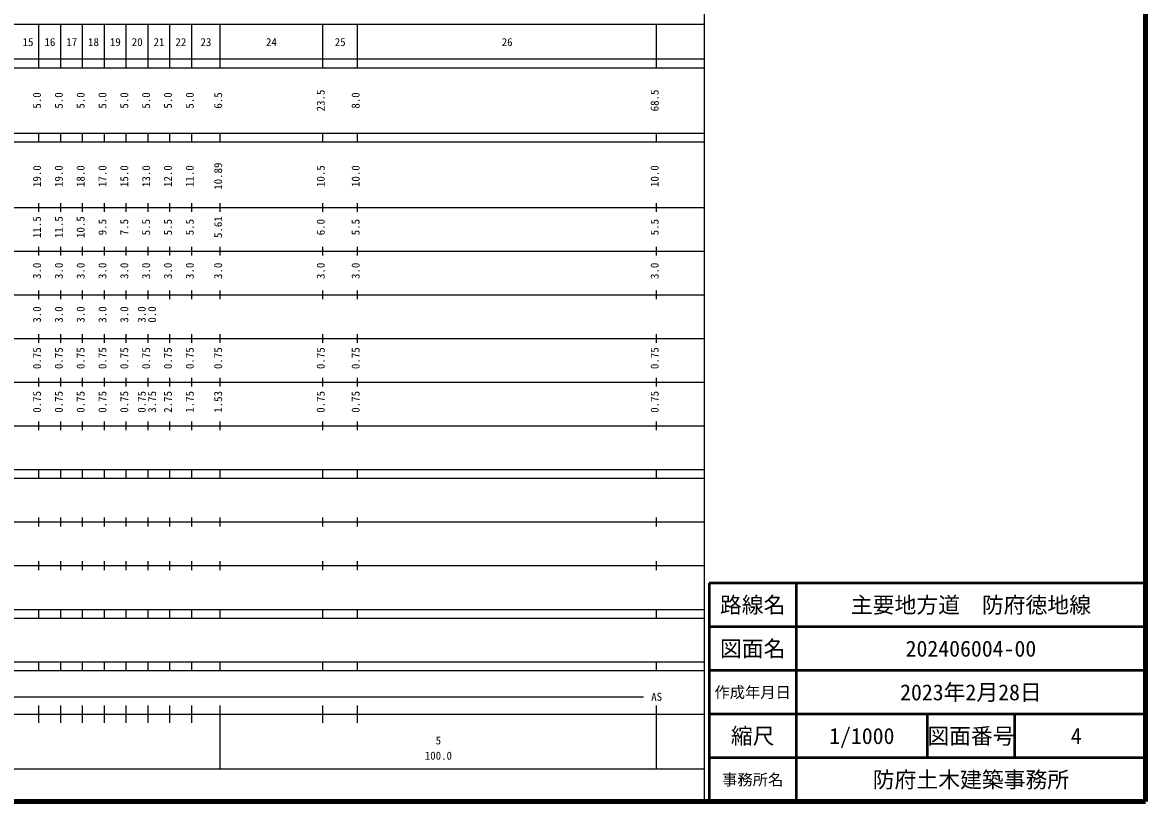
# Model space of a CAD drawing. Units: millimetres on the paper, enlarged 1000 times. Extents: x 40000 to 122971101, y 20000 to 244977975.
# Drawn here: x 422716 to 680000, y 20000 to 198357 of the extents above; entities that cross this region are included whole.
import ezdxf
from ezdxf.enums import TextEntityAlignment as Align

# ---------------------------------------------------------------- set-up
doc = ezdxf.new("R2010")
doc.units = ezdxf.units.MM
doc.header["$LTSCALE"] = 1000
for name, color, linetype, lineweight in [('M-TTL', 2, 'Continuous', 140), ('M-TTL-BAND', 7, 'Continuous', 25), ('M-TTL-FRAM', 2, 'Continuous', 50), ('M-TTL-LINE', 7, 'Continuous', 50)]:
    doc.layers.add(name, color=color, linetype=linetype, lineweight=lineweight)
doc.layers.add('M-TTL-TXT', color=7, linetype='Continuous')
doc.styles.add('ＭＳ ゴシック', font='')
doc.styles.get('ＭＳ ゴシック').set_extended_font_data('MS Gothic')

msp = doc.modelspace()

# ---------------------------------------------------------------- linework, layer by layer
at = {"layer": 'M-TTL'}
for p, q in [((680000, 20000), (680000, 380000)), ((40000, 20000), (680000, 20000))]:
    msp.add_line(p, q, dxfattribs=at)
at = {"layer": 'M-TTL-BAND'}
for p, q in [((579000, 20000), (579000, 370000)), ((68000, 198000), (579000, 198000)), ((426500, 188000), (426500, 198000)), ((431500, 188000), (431500, 198000)), ((436500, 188000), (436500, 198000)), ((441500, 188000), (441500, 198000)), ((446500, 188000), (446500, 198000)), ((451500, 188000), (451500, 198000)), ((456500, 188000), (456500, 198000)), ((461500, 188000), (461500, 198000)), ((468000, 188000), (468000, 198000)), ((491500, 188000), (491500, 198000)), ((499500, 188000), (499500, 198000)), ((568000, 188000), (568000, 198000)), ((40000, 190000), (579000, 190000)), ((40000, 188000), (579000, 188000)), ((40000, 173000), (579000, 173000)), ((426500, 171000), (426500, 173000)), ((431500, 171000), (431500, 173000)), ((436500, 171000), (436500, 173000)), ((441500, 171000), (441500, 173000)), ((446500, 171000), (446500, 173000)), ((451500, 171000), (451500, 173000)), ((456500, 171000), (456500, 173000)), ((461500, 171000), (461500, 173000)), ((468000, 171000), (468000, 173000)), ((491500, 171000), (491500, 173000)), ((499500, 171000), (499500, 173000)), ((568000, 171000), (568000, 173000)), ((40000, 171000), (579000, 171000)), ((426500, 155000), (426500, 157000)), ((431500, 155000), (431500, 157000)), ((436500, 155000), (436500, 157000)), ((441500, 155000), (441500, 157000)), ((446500, 155000), (446500, 157000)), ((451500, 155000), (451500, 157000)), ((456500, 155000), (456500, 157000)), ((461500, 155000), (461500, 157000)), ((468000, 155000), (468000, 157000)), ((491500, 155000), (491500, 157000)), ((499500, 155000), (499500, 157000)), ((568000, 155000), (568000, 157000)), ((40000, 156000), (579000, 156000)), ((426500, 145000), (426500, 147000)), ((431500, 145000), (431500, 147000)), ((436500, 145000), (436500, 147000)), ((441500, 145000), (441500, 147000)), ((446500, 145000), (446500, 147000)), ((451500, 145000), (451500, 147000)), ((456500, 145000), (456500, 147000)), ((461500, 145000), (461500, 147000)), ((468000, 145000), (468000, 147000)), ((491500, 145000), (491500, 147000)), ((499500, 145000), (499500, 147000)), ((568000, 145000), (568000, 147000)), ((46000, 146000), (579000, 146000)), ((426500, 135000), (426500, 137000)), ((431500, 135000), (431500, 137000)), ((436500, 135000), (436500, 137000)), ((441500, 135000), (441500, 137000)), ((446500, 135000), (446500, 137000)), ((451500, 135000), (451500, 137000)), ((456500, 135000), (456500, 137000)), ((461500, 135000), (461500, 137000)), ((468000, 135000), (468000, 137000)), ((491500, 135000), (491500, 137000)), ((499500, 135000), (499500, 137000)), ((568000, 135000), (568000, 137000)), ((52000, 136000), (579000, 136000)), ((426500, 125000), (426500, 127000)), ((431500, 125000), (431500, 127000)), ((436500, 125000), (436500, 127000)), ((441500, 125000), (441500, 127000)), ((446500, 125000), (446500, 127000)), ((451500, 125000), (451500, 127000)), ((456500, 125000), (456500, 127000)), ((461500, 125000), (461500, 127000)), ((468000, 125000), (468000, 127000)), ((491500, 125000), (491500, 127000)), ((499500, 125000), (499500, 127000)), ((568000, 125000), (568000, 127000)), ((46000, 126000), (579000, 126000)), ((52000, 116000), (579000, 116000)), ((426500, 115000), (426500, 117000)), ((431500, 115000), (431500, 117000)), ((436500, 115000), (436500, 117000)), ((441500, 115000), (441500, 117000)), ((446500, 115000), (446500, 117000)), ((451500, 115000), (451500, 117000)), ((456500, 115000), (456500, 117000)), ((461500, 115000), (461500, 117000)), ((468000, 115000), (468000, 117000)), ((491500, 115000), (491500, 117000)), ((499500, 115000), (499500, 117000)), ((568000, 115000), (568000, 117000)), ((46000, 106000), (579000, 106000)), ((426500, 105000), (426500, 107000)), ((431500, 105000), (431500, 107000)), ((436500, 105000), (436500, 107000)), ((441500, 105000), (441500, 107000)), ((446500, 105000), (446500, 107000)), ((451500, 105000), (451500, 107000)), ((456500, 105000), (456500, 107000)), ((461500, 105000), (461500, 107000)), ((468000, 105000), (468000, 107000)), ((491500, 105000), (491500, 107000)), ((499500, 105000), (499500, 107000)), ((568000, 105000), (568000, 107000)), ((40000, 96000), (579000, 96000)), ((426500, 94000), (426500, 96000)), ((431500, 94000), (431500, 96000)), ((436500, 94000), (436500, 96000)), ((441500, 94000), (441500, 96000)), ((446500, 94000), (446500, 96000)), ((451500, 94000), (451500, 96000)), ((456500, 94000), (456500, 96000)), ((461500, 94000), (461500, 96000)), ((468000, 94000), (468000, 96000)), ((491500, 94000), (491500, 96000)), ((499500, 94000), (499500, 96000)), ((568000, 94000), (568000, 96000)), ((40000, 94000), (579000, 94000)), ((426500, 83000), (426500, 85000)), ((431500, 83000), (431500, 85000)), ((436500, 83000), (436500, 85000)), ((441500, 83000), (441500, 85000)), ((446500, 83000), (446500, 85000)), ((451500, 83000), (451500, 85000)), ((456500, 83000), (456500, 85000)), ((461500, 83000), (461500, 85000)), ((468000, 83000), (468000, 85000)), ((491500, 83000), (491500, 85000)), ((499500, 83000), (499500, 85000)), ((568000, 83000), (568000, 85000)), ((49000, 84000), (579000, 84000)), ((426500, 73000), (426500, 75000)), ((431500, 73000), (431500, 75000)), ((436500, 73000), (436500, 75000)), ((441500, 73000), (441500, 75000)), ((446500, 73000), (446500, 75000)), ((451500, 73000), (451500, 75000)), ((456500, 73000), (456500, 75000)), ((461500, 73000), (461500, 75000)), ((468000, 73000), (468000, 75000)), ((491500, 73000), (491500, 75000)), ((499500, 73000), (499500, 75000)), ((568000, 73000), (568000, 75000)), ((40000, 74000), (579000, 74000)), ((40000, 64000), (579000, 64000)), ((40000, 62000), (579000, 62000)), ((426500, 62000), (426500, 64000)), ((431500, 62000), (431500, 64000)), ((436500, 62000), (436500, 64000)), ((441500, 62000), (441500, 64000)), ((446500, 62000), (446500, 64000)), ((451500, 62000), (451500, 64000)), ((456500, 62000), (456500, 64000)), ((461500, 62000), (461500, 64000)), ((468000, 62000), (468000, 64000)), ((491500, 62000), (491500, 64000)), ((499500, 62000), (499500, 64000)), ((568000, 62000), (568000, 64000)), ((40000, 52000), (579000, 52000)), ((426500, 50000), (426500, 52000)), ((431500, 50000), (431500, 52000)), ((436500, 50000), (436500, 52000)), ((441500, 50000), (441500, 52000)), ((446500, 50000), (446500, 52000)), ((451500, 50000), (451500, 52000)), ((456500, 50000), (456500, 52000)), ((461500, 50000), (461500, 52000)), ((468000, 50000), (468000, 52000)), ((491500, 50000), (491500, 52000)), ((499500, 50000), (499500, 52000)), ((568000, 50000), (568000, 52000)), ((40000, 50000), (579000, 50000)), ((71000, 44000), (565000, 44000)), ((426500, 38000), (426500, 42000)), ((431500, 38000), (431500, 42000)), ((436500, 38000), (436500, 42000)), ((441500, 38000), (441500, 42000)), ((446500, 38000), (446500, 42000)), ((451500, 38000), (451500, 42000)), ((456500, 38000), (456500, 42000)), ((461500, 38000), (461500, 42000)), ((468000, 27500), (468000, 42000)), ((491500, 38000), (491500, 42000)), ((499500, 38000), (499500, 42000)), ((568000, 27500), (568000, 42000)), ((40000, 40000), (579000, 40000)), ((68000, 27500), (579000, 27500))]:
    msp.add_line(p, q, dxfattribs=at)
at = {"layer": 'M-TTL-FRAM'}
for p, q in [((680000, 70000), (580000, 70000)), ((580000, 70000), (580000, 20000))]:
    msp.add_line(p, q, dxfattribs=at)
at = {"layer": 'M-TTL-LINE'}
for p, q in [((600000, 70000), (600000, 20000)), ((680000, 60000), (580000, 60000)), ((680000, 50000), (580000, 50000)), ((680000, 40000), (580000, 40000)), ((630000, 40000), (630000, 30000)), ((650000, 40000), (650000, 30000)), ((680000, 30000), (580000, 30000))]:
    msp.add_line(p, q, dxfattribs=at)

# ---------------------------------------------------------------- texts
at = {"layer": 'M-TTL-BAND', "style": 'ＭＳ ゴシック'}
for s, p in [('15', (424000, 192405)), ('16', (429000, 192405)), ('17', (434000, 192405)), ('18', (439000, 192405)), ('19', (444000, 192405)), ('20', (449000, 192405)), ('21', (454000, 192405)), ('22', (459000, 192405)), ('23', (464750, 192405)), ('24', (479750, 192405)), ('25', (495500, 192405)), ('26', (533750, 192405)), ('AS', (568000, 42500)), ('5', (518000, 32523)), ('100.0', (518000, 29033))]:
    msp.add_text(s, height=1833, dxfattribs=at).set_placement(p, align=Align.BOTTOM_CENTER)
for s, p in [('23.5', (492500, 180500)), ('68.5', (569000, 180500)), ('5.0', (427500, 180500)), ('5.0', (432500, 180500)), ('5.0', (437500, 180500)), ('5.0', (442500, 180500)), ('5.0', (447500, 180500)), ('5.0', (452500, 180500)), ('5.0', (457500, 180500)), ('5.0', (462500, 180500)), ('6.5', (469000, 180500)), ('8.0', (500500, 180500)), ('19.0', (427500, 163174)), ('19.0', (432500, 163174)), ('18.0', (437500, 163174)), ('17.0', (442500, 163174)), ('15.0', (447500, 163174)), ('13.0', (452500, 163174)), ('12.0', (457500, 163174)), ('11.0', (462500, 163174)), ('10.89', (469000, 163174)), ('10.5', (492500, 163174)), ('10.0', (500500, 163174)), ('10.0', (569000, 163174)), ('11.5', (427500, 151500)), ('11.5', (432500, 151500)), ('10.5', (437500, 151500)), ('9.5', (442500, 151500)), ('7.5', (447500, 151500)), ('5.5', (452500, 151500)), ('5.5', (457500, 151500)), ('5.5', (462500, 151500)), ('5.61', (469000, 151500)), ('6.0', (492500, 151500)), ('5.5', (500500, 151500)), ('5.5', (569000, 151500)), ('3.0', (427500, 141500)), ('3.0', (432500, 141500)), ('3.0', (437500, 141500)), ('3.0', (442500, 141500)), ('3.0', (447500, 141500)), ('3.0', (452500, 141500)), ('3.0', (457500, 141500)), ('3.0', (462500, 141500)), ('3.0', (469000, 141500)), ('3.0', (492500, 141500)), ('3.0', (500500, 141500)), ('3.0', (569000, 141500)), ('3.0', (427500, 131500)), ('3.0', (432500, 131500)), ('3.0', (437500, 131500)), ('3.0', (442500, 131500)), ('3.0', (447500, 131500)), ('3.0', (451500, 131500)), ('0.0', (453870, 131500)), ('0.75', (427500, 121500)), ('0.75', (432500, 121500)), ('0.75', (437500, 121500)), ('0.75', (442500, 121500)), ('0.75', (447500, 121500)), ('0.75', (452500, 121500)), ('0.75', (457500, 121500)), ('0.75', (462500, 121500)), ('0.75', (469000, 121500)), ('0.75', (492500, 121500)), ('0.75', (500500, 121500)), ('0.75', (569000, 121500)), ('0.75', (427500, 111500)), ('0.75', (432500, 111500)), ('0.75', (437500, 111500)), ('0.75', (442500, 111500)), ('0.75', (447500, 111500)), ('0.75', (451500, 111500)), ('3.75', (453870, 111500)), ('2.75', (457500, 111500)), ('1.75', (462500, 111500)), ('1.53', (469000, 111500)), ('0.75', (492500, 111500)), ('0.75', (500500, 111500)), ('0.75', (569000, 111500))]:
    msp.add_text(s, height=1833, rotation=90, dxfattribs=at).set_placement(p, align=Align.BOTTOM_CENTER)
at = {"layer": 'M-TTL-TXT', "style": 'ＭＳ ゴシック'}
for s, height, p in [('路線名', 3666, (590000, 65000)), ('路線名', 3666, (590000, 65000)), ('主要地方道\u3000防府徳地線', 3666, (640000, 65000)), ('図面名', 3666, (590000, 55000)), ('図面名', 3666, (590000, 55000)), ('202406004-00', 3666, (640000, 55000)), ('作成年月日', 2566, (590000, 45000)), ('作成年月日', 2566, (590000, 45000)), ('2023年2月28日', 3666, (640000, 45000)), ('縮尺', 3666, (590000, 35000)), ('縮尺', 3666, (590000, 35000)), ('1/1000', 3666, (615000, 35000)), ('図面番号', 3666, (640000, 35000)), ('図面番号', 3666, (640000, 35000)), ('4', 3666, (664125, 35000)), ('事務所名', 2566, (590000, 25000)), ('事務所名', 2566, (590000, 25000)), ('防府土木建築事務所', 3666, (640000, 25000))]:
    msp.add_text(s, height=height, dxfattribs=at).set_placement(p, align=Align.MIDDLE_CENTER)

doc.saveas('drawing.dxf')
